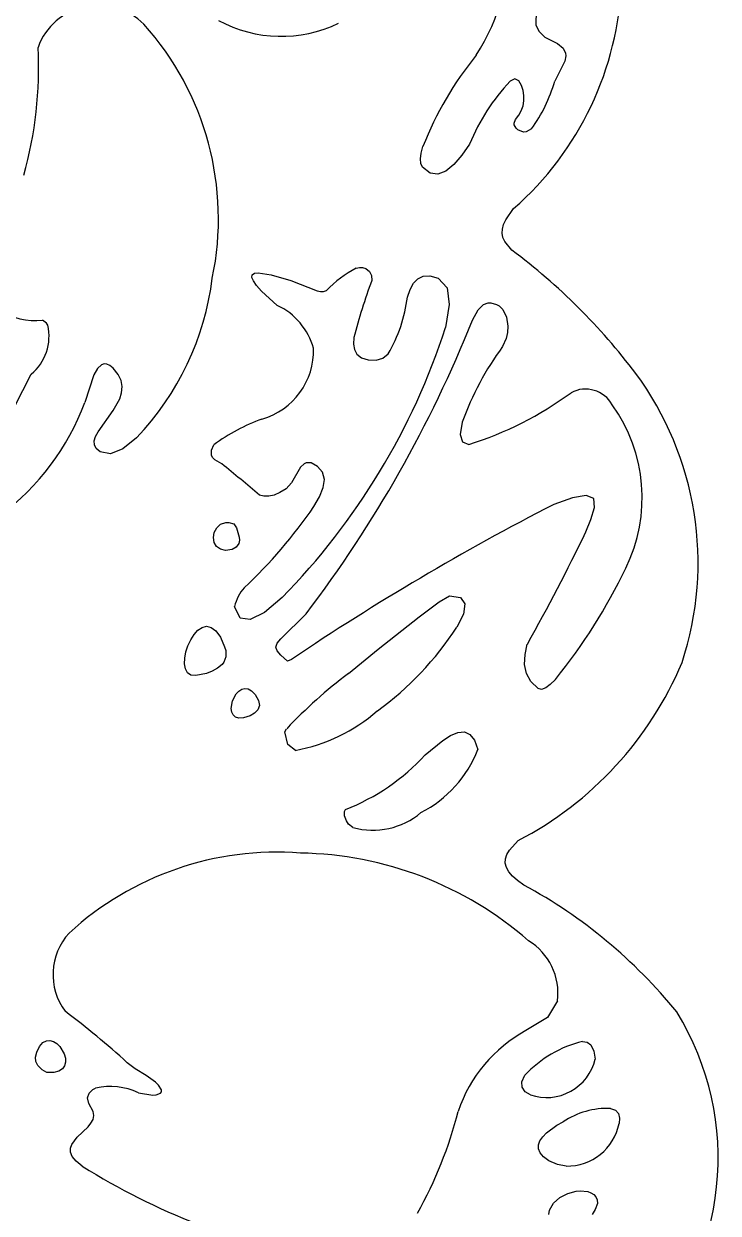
# Model space of a CAD drawing. Extents: x 0.98 to 3.75, y 0.23 to 4.49.
# Drawn here: x 3 to 3.454, y 1.116 to 1.894 of the extents above; entities that cross this region are included whole.
import ezdxf

# ---------------------------------------------------------------- set-up
doc = ezdxf.new("R2010")
doc.units = 0
doc.header["$MEASUREMENT"] = 0
doc.layers.add('Arc', color=6, linetype='CONTINUOUS')
doc.layers.add('Line', color=1, linetype='CONTINUOUS')

msp = doc.modelspace()

# ---------------------------------------------------------------- linework, layer by layer
at = {"layer": 'Arc', "color": 0, "true_color": 0x000000}
for centre, radius, start, end in [((3.18849, 1.94385), 0.12819, -33.0978, 5.00835), ((3.43749, 1.89235), 0.10272, 150.56335, 179.29357), ((3.18364, 1.92949), 0.20744, -48.77371, -1.99878), ((3.04848, 1.86483), 0.04186, 44.49726, 160.13138), ((2.93681, 1.76686), 0.19036, -11.80148, 41.97), ((3.1684, 1.97262), 0.08637, -118.52683, -64.31663), ((2.74963, 1.86553), 0.25984, -15.69085, 2.98249), ((3.46796, 1.73338), 0.22213, 140.77704, 158.69758), ((3.41453, 1.76548), 0.13285, 136.55059, 157.76949), ((3.3069, 1.84588), 0.02028, -43.92071, 33.64573), ((3.2515, 1.88419), 0.09955, -36.03548, -15.93075), ((3.07302, 1.41812), 0.41022, 37.08643, 53.1118), ((3.24949, 1.67156), 0.07059, 117.09059, 136.93688), ((2.93964, 1.75083), 0.18493, -43.59337, -7.11352), ((3.56004, 1.60168), 0.3551, 159.4501, 165.77508), ((3.15381, 1.72776), 0.09783, -30.35292, -7.21402), ((3.00673, 1.73815), 0.03809, -126.7777, -81.90957), ((3.14605, 1.66938), 0.04521, 16.17807, 64.23199), ((2.52602, 2.00769), 0.82663, -37.17785, -21.81716), ((2.98404, 1.68988), 0.03228, -50.47483, 12.86963), ((2.84526, 1.83516), 0.4526, -44.36982, -17.94847), ((3.47331, 1.56613), 0.19836, 143.88344, 160.12693), ((3.14257, 1.68064), 0.04691, -73.8092, 1.63104), ((3.23244, 1.54153), 0.20864, -18.25347, 36.45038), ((3.22356, 1.83528), 0.22655, -72.69805, -53.61473), ((3.36735, 1.63515), 0.02009, 29.07299, 117.90081), ((2.88468, 1.70468), 0.16559, -53.00016, -20.58233), ((3.30003, 1.58404), 0.10444, -26.1803, 35.64772), ((3.19962, 1.51506), 0.1283, 110.03986, 126.02155), ((2.32246, 0.61336), 1.27949, 49.46835, 50.90338), ((2.91638, 1.76641), 0.33173, -46.66558, -34.54719), ((4.12302, 0.07092), 1.69684, 117.22886, 123.96475), ((2.18188, 2.13248), 1.31592, -29.31137, -25.70468), ((3.05711, 1.69989), 0.37357, -38.92961, -25.68785), ((3.16288, 1.50773), 0.02565, 137.293, 168.42166), ((3.10812, 1.61356), 0.20907, -53.95012, -33.13254), ((3.21519, 1.56664), 0.23361, -62.4333, -22.78304), ((3.41529, 1.20154), 0.33584, 127.19775, 136.46565), ((3.15618, 1.53104), 0.11447, -79.2737, -49.08545), ((3.22374, 1.44787), 0.07868, -62.77887, -21.39673), ((3.15995, 1.50947), 0.13895, -68.74783, -42.46672), ((3.22809, 1.41556), 0.04918, -105.20477, -49.95806), ((3.16524, 1.15146), 0.20051, 85.54509, 132.62154), ((3.17744, 1.11997), 0.23142, 48.7588, 89.16545), ((3.16842, 1.03773), 0.33294, 39.0147, 61.53227), ((3.05931, 1.27176), 0.04042, 137.61595, -143.5743), ((3.30918, 1.25962), 0.04018, -7.13434, 58.78406), ((2.71916, 0.83491), 0.51486, 47.43486, 53.30828), ((3.27266, 1.15185), 0.18157, -43.76725, 31.72293), ((3.37352, 1.15231), 0.09433, 118.60725, 161.48498), ((3.38344, 1.15424), 0.07594, 103.65844, 137.15988), ((3.34179, 1.22419), 0.03289, -108.61065, -13.54663), ((3.05656, 1.15609), 0.04243, 64.57255, 103.3116), ((3.38204, 1.13078), 0.05344, 88.10545, 123.29789), ((3.01875, 1.24976), 0.27377, -29.35534, -14.27318), ((3.35523, 1.1813), 0.03488, -90.87775, -11.58077), ((3.27387, 1.52221), 0.44372, -122.11348, -100.23714)]:
    msp.add_arc(centre, radius, start, end, dxfattribs=at)
at = {"layer": 'Line', "color": 0, "true_color": 0x000000}
for p, q in [((3.33478, 1.89362), (3.33696, 1.88942)), ((3.33696, 1.88942), (3.3407, 1.8858)), ((3.3407, 1.8858), (3.34902, 1.88146)), ((3.34902, 1.88146), (3.35276, 1.87848)), ((3.35276, 1.87848), (3.35437, 1.8752)), ((3.35386, 1.86989), (3.34723, 1.85686)), ((3.35453, 1.87348), (3.35386, 1.86989)), ((3.35437, 1.8752), (3.35453, 1.87348)), ((3.3212, 1.85842), (3.31809, 1.85684)), ((3.32378, 1.85712), (3.3212, 1.85842)), ((3.32074, 1.82937), (3.32151, 1.83181)), ((3.32077, 1.8282), (3.32074, 1.82937)), ((3.32193, 1.82603), (3.32077, 1.8282)), ((3.32318, 1.82502), (3.32193, 1.82603)), ((3.32678, 1.82358), (3.32318, 1.82502)), ((3.32856, 1.82372), (3.32678, 1.82358)), ((3.332, 1.82562), (3.32856, 1.82372)), ((3.29156, 1.81574), (3.28638, 1.80842)), ((3.2593, 1.80607), (3.25981, 1.80981)), ((3.25981, 1.80981), (3.26101, 1.81408)), ((3.28638, 1.80842), (3.28114, 1.80232)), ((3.25958, 1.80296), (3.2593, 1.80607)), ((3.26073, 1.80057), (3.25958, 1.80296)), ((3.26563, 1.79659), (3.26073, 1.80057)), ((3.28114, 1.80232), (3.27589, 1.79798)), ((3.2707, 1.79589), (3.26563, 1.79659)), ((3.27589, 1.79798), (3.2707, 1.79589)), ((3.3153, 1.7661), (3.32035, 1.77348)), ((3.31296, 1.76004), (3.31379, 1.76295)), ((3.31379, 1.76295), (3.3153, 1.7661)), ((3.31281, 1.75729), (3.31296, 1.76004)), ((3.31337, 1.75461), (3.31281, 1.75729)), ((3.31462, 1.75193), (3.31337, 1.75461)), ((3.31925, 1.74621), (3.31462, 1.75193)), ((3.14909, 1.72838), (3.14933, 1.73007)), ((3.14933, 1.73007), (3.15072, 1.73109)), ((3.15072, 1.73109), (3.15327, 1.73145)), ((3.15327, 1.73145), (3.16173, 1.73018)), ((3.16173, 1.73018), (3.17462, 1.72626)), ((3.21735, 1.73441), (3.21938, 1.73489)), ((3.21938, 1.73489), (3.22145, 1.73486)), ((3.22145, 1.73486), (3.22357, 1.73422)), ((3.22357, 1.73422), (3.22604, 1.73236)), ((3.22604, 1.73236), (3.22729, 1.72969)), ((3.22729, 1.72969), (3.22754, 1.72633)), ((3.25772, 1.72755), (3.26122, 1.72929)), ((3.26122, 1.72929), (3.26556, 1.72948)), ((3.26556, 1.72948), (3.27088, 1.72787)), ((3.15002, 1.72604), (3.14909, 1.72838)), ((3.15213, 1.72304), (3.15002, 1.72604)), ((3.15544, 1.71938), (3.15213, 1.72304)), ((3.17462, 1.72626), (3.19183, 1.71967)), ((3.25269, 1.7204), (3.25492, 1.72451)), ((3.25492, 1.72451), (3.25772, 1.72755)), ((3.27088, 1.72787), (3.27678, 1.72159)), ((3.27678, 1.72159), (3.27825, 1.71059)), ((3.1657, 1.71009), (3.15544, 1.71938)), ((3.19183, 1.71967), (3.1939, 1.71914)), ((3.1939, 1.71914), (3.19593, 1.7192)), ((3.19593, 1.7192), (3.19792, 1.71976)), ((3.25087, 1.71547), (3.25269, 1.7204)), ((3.27825, 1.71059), (3.27584, 1.69569)), ((3.29344, 1.70048), (3.2971, 1.70723)), ((3.2971, 1.70723), (3.30069, 1.71064)), ((3.30069, 1.71064), (3.30366, 1.71166)), ((3.30366, 1.71166), (3.30535, 1.71171)), ((3.30535, 1.71171), (3.30921, 1.71072)), ((3.30921, 1.71072), (3.3108, 1.70987)), ((3.3108, 1.70987), (3.31337, 1.70744)), ((3.31337, 1.70744), (3.31578, 1.70244)), ((3.01472, 1.69839), (3.0121, 1.70044)), ((3.01551, 1.69707), (3.01472, 1.69839)), ((3.31578, 1.70244), (3.31659, 1.69648)), ((3.31632, 1.69234), (3.31543, 1.68833)), ((3.31659, 1.69648), (3.31632, 1.69234)), ((3.21583, 1.68894), (3.21553, 1.68476)), ((3.21553, 1.68476), (3.21612, 1.68108)), ((3.31543, 1.68833), (3.31307, 1.68305)), ((3.21612, 1.68108), (3.2178, 1.67803)), ((3.2178, 1.67803), (3.22076, 1.67573)), ((3.22076, 1.67573), (3.22519, 1.6743)), ((3.23046, 1.67412), (3.23477, 1.67554)), ((3.23477, 1.67554), (3.23823, 1.67832)), ((3.04797, 1.66866), (3.04568, 1.6645)), ((3.05074, 1.67121), (3.04797, 1.66866)), ((3.05234, 1.67168), (3.05074, 1.67121)), ((3.05411, 1.6715), (3.05234, 1.67168)), ((3.05605, 1.6706), (3.05411, 1.6715)), ((3.05819, 1.6689), (3.05605, 1.6706)), ((3.06159, 1.6649), (3.05819, 1.6689)), ((3.22519, 1.6743), (3.23046, 1.67412)), ((2.9938, 1.64367), (3.00459, 1.66498)), ((3.04568, 1.6645), (3.0397, 1.64646)), ((3.06352, 1.66088), (3.06159, 1.6649)), ((3.0642, 1.65687), (3.06352, 1.66088)), ((3.06258, 1.64893), (3.06382, 1.65288)), ((3.06382, 1.65288), (3.0642, 1.65687)), ((3.05834, 1.64125), (3.06258, 1.64893)), ((3.04839, 1.62729), (3.05834, 1.64125)), ((3.28676, 1.63356), (3.28537, 1.62546)), ((3.04589, 1.62133), (3.04677, 1.62421)), ((3.04595, 1.61868), (3.04589, 1.62133)), ((3.04677, 1.62421), (3.04839, 1.62729)), ((3.07357, 1.62332), (3.06453, 1.61609)), ((3.28537, 1.62546), (3.28691, 1.62076)), ((3.28691, 1.62076), (3.29094, 1.61898)), ((3.04716, 1.61627), (3.04595, 1.61868)), ((3.04972, 1.61412), (3.04716, 1.61627)), ((3.05644, 1.61288), (3.04972, 1.61412)), ((3.06453, 1.61609), (3.05644, 1.61288)), ((3.12256, 1.6152), (3.12417, 1.61882)), ((3.12264, 1.61181), (3.12256, 1.6152)), ((3.12345, 1.61029), (3.12264, 1.61181)), ((3.12483, 1.60893), (3.12345, 1.61029)), ((3.12935, 1.60635), (3.12483, 1.60893)), ((3.18316, 1.60639), (3.18079, 1.60416)), ((3.18455, 1.607), (3.18316, 1.60639)), ((3.18786, 1.6069), (3.18455, 1.607)), ((3.19205, 1.60463), (3.18786, 1.6069)), ((3.19535, 1.6008), (3.19205, 1.60463)), ((3.18079, 1.60416), (3.17496, 1.5939)), ((3.19649, 1.59613), (3.19535, 1.6008)), ((3.17146, 1.58986), (3.16743, 1.58742)), ((3.17496, 1.5939), (3.17146, 1.58986)), ((3.19335, 1.58475), (3.19573, 1.59073)), ((3.19573, 1.59073), (3.19649, 1.59613)), ((3.15698, 1.58519), (3.15396, 1.58584)), ((3.16021, 1.58518), (3.15698, 1.58519)), ((3.16369, 1.58589), (3.16021, 1.58518)), ((3.16743, 1.58742), (3.16369, 1.58589)), ((3.18962, 1.57829), (3.19335, 1.58475)), ((3.35885, 1.58412), (3.34664, 1.57973)), ((3.36778, 1.58558), (3.35885, 1.58412)), ((3.37281, 1.58362), (3.36778, 1.58558)), ((3.37331, 1.57774), (3.37281, 1.58362)), ((3.3709, 1.56986), (3.37331, 1.57774)), ((3.12602, 1.5644), (3.12854, 1.56671)), ((3.12854, 1.56671), (3.13198, 1.56788)), ((3.13198, 1.56788), (3.13404, 1.5679)), ((3.13404, 1.5679), (3.13713, 1.56701)), ((3.13713, 1.56701), (3.13898, 1.56437)), ((3.36758, 1.56173), (3.3709, 1.56986)), ((3.12389, 1.558), (3.12446, 1.56135)), ((3.12434, 1.55477), (3.12389, 1.558)), ((3.12446, 1.56135), (3.12602, 1.5644)), ((3.13898, 1.56437), (3.14076, 1.55827)), ((3.14076, 1.55827), (3.14085, 1.55631)), ((3.12585, 1.55207), (3.12434, 1.55477)), ((3.12845, 1.55032), (3.12585, 1.55207)), ((3.13186, 1.5496), (3.12845, 1.55032)), ((3.13614, 1.55015), (3.13186, 1.5496)), ((3.13873, 1.55167), (3.13614, 1.55015)), ((3.14041, 1.55414), (3.13873, 1.55167)), ((3.14085, 1.55631), (3.14041, 1.55414)), ((3.27172, 1.51583), (3.27829, 1.5199)), ((3.27829, 1.5199), (3.28556, 1.51877)), ((3.14131, 1.50529), (3.13776, 1.51287)), ((3.1688, 1.51866), (3.15737, 1.50898)), ((3.25862, 1.50612), (3.27172, 1.51583)), ((3.28556, 1.51877), (3.28844, 1.51461)), ((3.28844, 1.51461), (3.28747, 1.50795)), ((3.14803, 1.50426), (3.14131, 1.50529)), ((3.15737, 1.50898), (3.14803, 1.50426)), ((3.16802, 1.49173), (3.18465, 1.50817)), ((3.2317, 1.48494), (3.25862, 1.50612)), ((3.28747, 1.50795), (3.2832, 1.49929)), ((3.11124, 1.49457), (3.11376, 1.49734)), ((3.11376, 1.49734), (3.11652, 1.4992)), ((3.11652, 1.4992), (3.11945, 1.49991)), ((3.11945, 1.49991), (3.12247, 1.49922)), ((3.12247, 1.49922), (3.12549, 1.4969)), ((3.12549, 1.4969), (3.12843, 1.49272)), ((3.10723, 1.48722), (3.10903, 1.49112)), ((3.10903, 1.49112), (3.11124, 1.49457)), ((3.12843, 1.49272), (3.13123, 1.48643)), ((3.16474, 1.48634), (3.16557, 1.4888)), ((3.16557, 1.4888), (3.16802, 1.49173)), ((3.3278, 1.48133), (3.32932, 1.48827)), ((3.10513, 1.47906), (3.1059, 1.48312)), ((3.1059, 1.48312), (3.10723, 1.48722)), ((3.13123, 1.48643), (3.1319, 1.48406)), ((3.1319, 1.48406), (3.13197, 1.47987)), ((3.16555, 1.48387), (3.16474, 1.48634)), ((3.16806, 1.48091), (3.16555, 1.48387)), ((3.1723, 1.47697), (3.16806, 1.48091)), ((3.21225, 1.46906), (3.2317, 1.48494)), ((3.32756, 1.47489), (3.3278, 1.48133)), ((3.10499, 1.47527), (3.10513, 1.47906)), ((3.10556, 1.47199), (3.10499, 1.47527)), ((3.12663, 1.4724), (3.12315, 1.47047)), ((3.12951, 1.47491), (3.12663, 1.4724)), ((3.13061, 1.4764), (3.12951, 1.47491)), ((3.13197, 1.47987), (3.13061, 1.4764)), ((3.17503, 1.47825), (3.1723, 1.47697)), ((3.3288, 1.46901), (3.32756, 1.47489)), ((3.10692, 1.46946), (3.10556, 1.47199)), ((3.10915, 1.46792), (3.10692, 1.46946)), ((3.11232, 1.46759), (3.10915, 1.46792)), ((3.11939, 1.46906), (3.11232, 1.46759)), ((3.12315, 1.47047), (3.11939, 1.46906)), ((3.33171, 1.46376), (3.3288, 1.46901)), ((3.34772, 1.46515), (3.34437, 1.46177)), ((3.13879, 1.45562), (3.14047, 1.45741)), ((3.14047, 1.45741), (3.14238, 1.45866)), ((3.14238, 1.45866), (3.14446, 1.45921)), ((3.14446, 1.45921), (3.14664, 1.45891)), ((3.14664, 1.45891), (3.14888, 1.45761)), ((3.14888, 1.45761), (3.15112, 1.45515)), ((3.3365, 1.45921), (3.33171, 1.46376)), ((3.33869, 1.45862), (3.3365, 1.45921)), ((3.34134, 1.45954), (3.33869, 1.45862)), ((3.34437, 1.46177), (3.34134, 1.45954)), ((3.1355, 1.44601), (3.13634, 1.451)), ((3.13634, 1.451), (3.13879, 1.45562)), ((3.15112, 1.45515), (3.15329, 1.45138)), ((3.15329, 1.45138), (3.15398, 1.44809)), ((3.13583, 1.44376), (3.1355, 1.44601)), ((3.13674, 1.44187), (3.13583, 1.44376)), ((3.13828, 1.4405), (3.13674, 1.44187)), ((3.14792, 1.44123), (3.14351, 1.43992)), ((3.15087, 1.44296), (3.14792, 1.44123)), ((3.15304, 1.44526), (3.15087, 1.44296)), ((3.15398, 1.44809), (3.15304, 1.44526)), ((3.14052, 1.4398), (3.13828, 1.4405)), ((3.14351, 1.43992), (3.14052, 1.4398)), ((3.17069, 1.43088), (3.17181, 1.43286)), ((3.1725, 1.42258), (3.17069, 1.43088)), ((3.27394, 1.42514), (3.27914, 1.42843)), ((3.27914, 1.42843), (3.28388, 1.43039)), ((3.28388, 1.43039), (3.28811, 1.43072)), ((3.28811, 1.43072), (3.29174, 1.42915)), ((3.29174, 1.42915), (3.29473, 1.42539)), ((3.17749, 1.41857), (3.1725, 1.42258)), ((3.26245, 1.41566), (3.27394, 1.42514)), ((3.29473, 1.42539), (3.29699, 1.41917)), ((3.20958, 1.37864), (3.21032, 1.37997)), ((3.20963, 1.37573), (3.20958, 1.37864)), ((3.21089, 1.37241), (3.20963, 1.37573)), ((3.21232, 1.37036), (3.21089, 1.37241)), ((3.21519, 1.3681), (3.21232, 1.37036)), ((3.31766, 1.35337), (3.3233, 1.35955)), ((3.31489, 1.3448), (3.31502, 1.3476)), ((3.31502, 1.3476), (3.31595, 1.35045)), ((3.31595, 1.35045), (3.31766, 1.35337)), ((3.31558, 1.34201), (3.31489, 1.3448)), ((3.31712, 1.3392), (3.31558, 1.34201)), ((3.31954, 1.33635), (3.31712, 1.3392)), ((3.32287, 1.33343), (3.31954, 1.33635)), ((3.32712, 1.33041), (3.32287, 1.33343)), ((3.34905, 1.25463), (3.3425, 1.24381)), ((3.3425, 1.24381), (3.32835, 1.23512)), ((3.00821, 1.22103), (3.0101, 1.2248)), ((3.0101, 1.2248), (3.01224, 1.22724)), ((3.01224, 1.22724), (3.01454, 1.22849)), ((3.01454, 1.22849), (3.01691, 1.22871)), ((3.01691, 1.22871), (3.01924, 1.22806)), ((3.01924, 1.22806), (3.02144, 1.22669)), ((3.02144, 1.22669), (3.02341, 1.22476)), ((3.02341, 1.22476), (3.02628, 1.21984)), ((3.36551, 1.22803), (3.36856, 1.22761)), ((3.36856, 1.22761), (3.37082, 1.22578)), ((3.37082, 1.22578), (3.37279, 1.22171)), ((3.00747, 1.21782), (3.00821, 1.22103)), ((3.00771, 1.21487), (3.00747, 1.21782)), ((3.02628, 1.21984), (3.02698, 1.21715)), ((3.02698, 1.21715), (3.02707, 1.21453)), ((3.37279, 1.22171), (3.37376, 1.21648)), ((3.00889, 1.21223), (3.00771, 1.21487)), ((3.0118, 1.20934), (3.00889, 1.21223)), ((3.01491, 1.20771), (3.0118, 1.20934)), ((3.01935, 1.20771), (3.01491, 1.20771)), ((3.02268, 1.20855), (3.01935, 1.20771)), ((3.02502, 1.21007), (3.02268, 1.20855)), ((3.02645, 1.21211), (3.02502, 1.21007)), ((3.02707, 1.21453), (3.02645, 1.21211)), ((3.07264, 1.21014), (3.06743, 1.21412)), ((3.07979, 1.20583), (3.07264, 1.21014)), ((3.08601, 1.20133), (3.07979, 1.20583)), ((3.088, 1.1994), (3.08601, 1.20133)), ((3.32579, 1.20162), (3.32776, 1.20587)), ((3.32594, 1.198), (3.32579, 1.20162)), ((3.04147, 1.19102), (3.04247, 1.1941)), ((3.04247, 1.1941), (3.04503, 1.19648)), ((3.04503, 1.19648), (3.04679, 1.19739)), ((3.07478, 1.19442), (3.08414, 1.19293)), ((3.08414, 1.19293), (3.08637, 1.19304)), ((3.08637, 1.19304), (3.08928, 1.19411)), ((3.08991, 1.19626), (3.088, 1.1994)), ((3.08928, 1.19411), (3.08989, 1.19506)), ((3.08989, 1.19506), (3.08991, 1.19626)), ((3.32788, 1.19511), (3.32594, 1.198)), ((3.33129, 1.19302), (3.32788, 1.19511)), ((3.04237, 1.18732), (3.04147, 1.19102)), ((3.04525, 1.18226), (3.04237, 1.18732)), ((3.38381, 1.18419), (3.38699, 1.18303)), ((3.04374, 1.17443), (3.04508, 1.17689)), ((3.04508, 1.17689), (3.04566, 1.17949)), ((3.04566, 1.17949), (3.04525, 1.18226)), ((3.38699, 1.18303), (3.38892, 1.18087)), ((3.38892, 1.18087), (3.38969, 1.17789)), ((3.38969, 1.17789), (3.3894, 1.1743)), ((3.03481, 1.16526), (3.04182, 1.17207)), ((3.04182, 1.17207), (3.04374, 1.17443)), ((3.34189, 1.16828), (3.34866, 1.1732)), ((3.34866, 1.1732), (3.3527, 1.17545)), ((3.03117, 1.16059), (3.03481, 1.16526)), ((3.33663, 1.16032), (3.33758, 1.16301)), ((3.33758, 1.16301), (3.33937, 1.16567)), ((3.33937, 1.16567), (3.34189, 1.16828)), ((3.0303, 1.15811), (3.03117, 1.16059)), ((3.03033, 1.15548), (3.0303, 1.15811)), ((3.03148, 1.15267), (3.03033, 1.15548)), ((3.33662, 1.15764), (3.33663, 1.16032)), ((3.33767, 1.15499), (3.33662, 1.15764)), ((3.33987, 1.1524), (3.33767, 1.15499)), ((3.03396, 1.14965), (3.03148, 1.15267)), ((3.03799, 1.14637), (3.03396, 1.14965)), ((3.34335, 1.1499), (3.33987, 1.1524)), ((3.34902, 1.1474), (3.34335, 1.1499)), ((3.35469, 1.14642), (3.34902, 1.1474)), ((3.35576, 1.12841), (3.36123, 1.12992)), ((3.36123, 1.12992), (3.36393, 1.13021)), ((3.36393, 1.13021), (3.36888, 1.12975)), ((3.36888, 1.12975), (3.37098, 1.12898)), ((3.34391, 1.11754), (3.34652, 1.12208)), ((3.34652, 1.12208), (3.35066, 1.12575)), ((3.35066, 1.12575), (3.35576, 1.12841)), ((3.37098, 1.12898), (3.37275, 1.12782)), ((3.37275, 1.12782), (3.3741, 1.12626)), ((3.37526, 1.12186), (3.37372, 1.11799)), ((3.3741, 1.12626), (3.37496, 1.12428)), ((3.37496, 1.12428), (3.37526, 1.12186)), ((3.34332, 1.11473), (3.34391, 1.11754)), ((3.37372, 1.11799), (3.37172, 1.11468))]:
    msp.add_line(p, q, dxfattribs=at)

doc.saveas('drawing.dxf')
